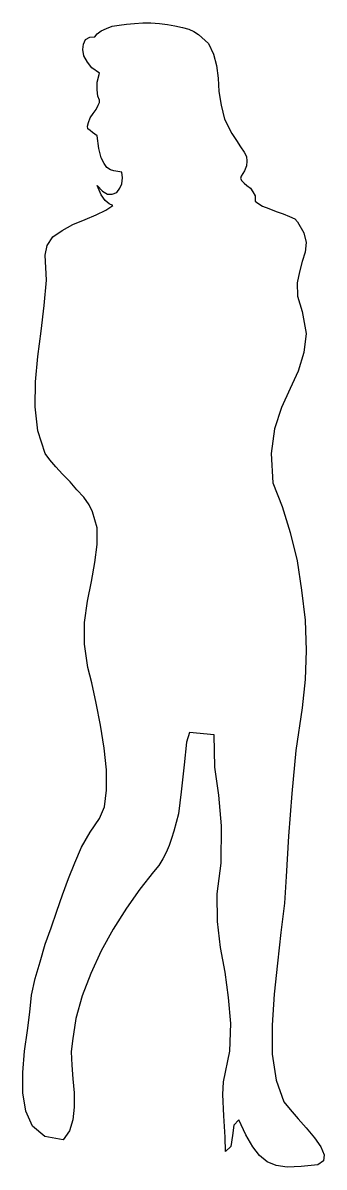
# Model space of a CAD drawing. Extents: x 0.04 to 0.48, y 0 to 1.7.
import ezdxf

# ---------------------------------------------------------------- set-up
doc = ezdxf.new("R2010")
doc.units = 0
doc.layers.get('0').update_dxf_attribs({"color": 8, "linetype": 'CONTINUOUS'})

msp = doc.modelspace()

# ---------------------------------------------------------------- linework, layer by layer
at = {"color": 0}
msp.add_lwpolyline([(0.1502, 1.6216), (0.139, 1.6293), (0.1322, 1.6379), (0.1271, 1.6473), (0.1254, 1.6567), (0.1262, 1.6644), (0.1296, 1.6712), (0.1356, 1.6746), (0.1433, 1.6755), (0.1467, 1.6798), (0.1527, 1.684), (0.1604, 1.6874), (0.169, 1.6909), (0.1792, 1.6926), (0.1903, 1.6943), (0.2023, 1.6951), (0.2143, 1.696), (0.2262, 1.696), (0.239, 1.6951), (0.251, 1.6934), (0.2621, 1.6917), (0.2732, 1.6891), (0.2826, 1.6866), (0.2903, 1.6832), (0.2971, 1.6789), (0.3117, 1.6652), (0.3194, 1.6498), (0.3236, 1.6327), (0.3262, 1.6139), (0.3271, 1.5943), (0.3305, 1.5738), (0.3356, 1.5533), (0.3467, 1.5319), (0.3535, 1.5217), (0.3595, 1.5122), (0.3647, 1.5045), (0.3681, 1.4977), (0.3689, 1.4909), (0.3681, 1.4841), (0.3655, 1.4764), (0.3604, 1.4687), (0.3595, 1.4653), (0.3612, 1.4618), (0.3647, 1.4584), (0.3689, 1.455), (0.374, 1.4507), (0.3775, 1.4456), (0.3809, 1.4396), (0.3809, 1.4319), (0.3852, 1.4285), (0.392, 1.4242), (0.4014, 1.4208), (0.4125, 1.4165), (0.4228, 1.4131), (0.4322, 1.4089), (0.4399, 1.4054), (0.4441, 1.4012), (0.4535, 1.3849), (0.4569, 1.3704), (0.4552, 1.3559), (0.4509, 1.3422), (0.4467, 1.3268), (0.4432, 1.3106), (0.4441, 1.2909), (0.4509, 1.2679), (0.4569, 1.2354), (0.4535, 1.2072), (0.445, 1.1798), (0.433, 1.1542), (0.4202, 1.126), (0.4099, 1.0944), (0.4048, 1.0576), (0.4074, 1.014), (0.4211, 0.979), (0.433, 0.9406), (0.4432, 0.8987), (0.4501, 0.8551), (0.4552, 0.8107), (0.4569, 0.7654), (0.4552, 0.7226), (0.4509, 0.6808), (0.4416, 0.6175), (0.4356, 0.5535), (0.4304, 0.4902), (0.427, 0.4304), (0.4244, 0.3911), (0.4193, 0.3475), (0.4142, 0.3022), (0.4091, 0.2561), (0.4065, 0.2099), (0.4065, 0.1672), (0.4125, 0.1287), (0.4236, 0.0963), (0.433, 0.0852), (0.445, 0.0715), (0.4569, 0.0578), (0.4689, 0.0433), (0.4783, 0.0296), (0.4834, 0.0177), (0.4826, 0.0091), (0.474, 0.0031), (0.4492, 0.0006), (0.4287, -0.0003), (0.4125, 0.0023), (0.3988, 0.0074), (0.3877, 0.0168), (0.3775, 0.0296), (0.3672, 0.0476), (0.357, 0.0698), (0.3493, 0.0621), (0.3476, 0.0467), (0.345, 0.0305), (0.3373, 0.0228), (0.3364, 0.0442), (0.3347, 0.0758), (0.333, 0.1074), (0.3339, 0.1262), (0.3433, 0.1715), (0.345, 0.2125), (0.3416, 0.2509), (0.3364, 0.2885), (0.3296, 0.3253), (0.3253, 0.3637), (0.3245, 0.4048), (0.3305, 0.4501), (0.3313, 0.5056), (0.3271, 0.5509), (0.3211, 0.5928), (0.3202, 0.6406), (0.2835, 0.644), (0.2792, 0.6295), (0.2758, 0.5962), (0.2715, 0.556), (0.2672, 0.5236), (0.2638, 0.5107), (0.2604, 0.4979), (0.257, 0.4868), (0.2535, 0.4765), (0.2493, 0.4663), (0.2442, 0.4569), (0.2382, 0.4466), (0.2305, 0.4372), (0.21, 0.4116), (0.1903, 0.3834), (0.1707, 0.3526), (0.1527, 0.3202), (0.1373, 0.2868), (0.1245, 0.2535), (0.1151, 0.2202), (0.11, 0.1868), (0.1083, 0.1706), (0.1091, 0.151), (0.1108, 0.1305), (0.1126, 0.1099), (0.1126, 0.0886), (0.1108, 0.0698), (0.1057, 0.0535), (0.0963, 0.0399), (0.069, 0.045), (0.051, 0.0604), (0.0408, 0.0826), (0.0365, 0.1099), (0.0365, 0.1399), (0.039, 0.1715), (0.0434, 0.2023), (0.0467, 0.2296), (0.0493, 0.2544), (0.0545, 0.2792), (0.0622, 0.3039), (0.0698, 0.3304), (0.0784, 0.3544), (0.0869, 0.3791), (0.0955, 0.4031), (0.104, 0.4278), (0.1134, 0.4509), (0.1237, 0.474), (0.1365, 0.4962), (0.1502, 0.5167), (0.1578, 0.5338), (0.1604, 0.5586), (0.1604, 0.5885), (0.157, 0.621), (0.1519, 0.6551), (0.145, 0.6876), (0.139, 0.7175), (0.1331, 0.7406), (0.1279, 0.7748), (0.1279, 0.8073), (0.1322, 0.8389), (0.1382, 0.8679), (0.1433, 0.8961), (0.1467, 0.9226), (0.1467, 0.9474), (0.1399, 0.9713), (0.1348, 0.9816), (0.1271, 0.9927), (0.1168, 1.0038), (0.1066, 1.0158), (0.0955, 1.0269), (0.0852, 1.038), (0.0767, 1.0482), (0.0698, 1.0576), (0.0587, 1.091), (0.0545, 1.1268), (0.0553, 1.1636), (0.0587, 1.2012), (0.0638, 1.2388), (0.0681, 1.2772), (0.0715, 1.3148), (0.0698, 1.3516), (0.0724, 1.3661), (0.081, 1.3789), (0.0946, 1.3884), (0.1108, 1.3969), (0.1288, 1.4046), (0.145, 1.4114), (0.1595, 1.4182), (0.1698, 1.4251), (0.1647, 1.4277), (0.1587, 1.4328), (0.1527, 1.4413), (0.1467, 1.455), (0.1544, 1.4465), (0.1621, 1.4422), (0.169, 1.4422), (0.1758, 1.4447), (0.1801, 1.4507), (0.1835, 1.4576), (0.1843, 1.4661), (0.1835, 1.4746), (0.1775, 1.4755), (0.1715, 1.4764), (0.1664, 1.4781), (0.1613, 1.4815), (0.157, 1.4875), (0.1527, 1.496), (0.1493, 1.5097), (0.1467, 1.5285), (0.1433, 1.531), (0.1399, 1.5336), (0.1365, 1.5362), (0.1331, 1.5387), (0.1322, 1.543), (0.1339, 1.5481), (0.1365, 1.555), (0.1407, 1.5618), (0.145, 1.5678), (0.1484, 1.5738), (0.1502, 1.5781), (0.1502, 1.5815), (0.1476, 1.5874), (0.1467, 1.5969), (0.1467, 1.608), (0.1502, 1.6216)], dxfattribs=at)

doc.saveas('drawing.dxf')
